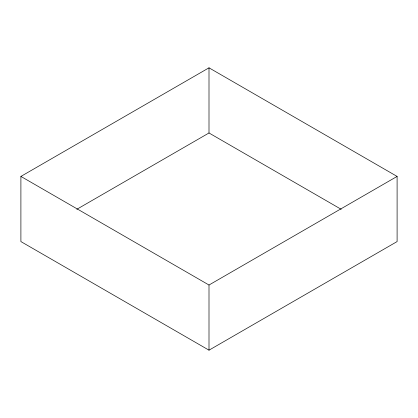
<?xml version="1.0" encoding="UTF-8"?>
<svg xmlns="http://www.w3.org/2000/svg" width="418" height="418" viewBox="0 0 418 418"><rect width="100%" height="100%" fill="white"/><g stroke="black" fill="none" stroke-linecap="round" stroke-linejoin="round"><path stroke-width="0.63" d="M20.9 176.422L209 67.82L397.1 176.422L397.1 241.578L209 350.18L20.9 241.578L20.9 176.422L209 285.019L397.1 176.422M76.823 209.293L209 132.981L341.177 209.293M209 67.82L209 132.981M209 285.019L209 350.18"/></g></svg>
